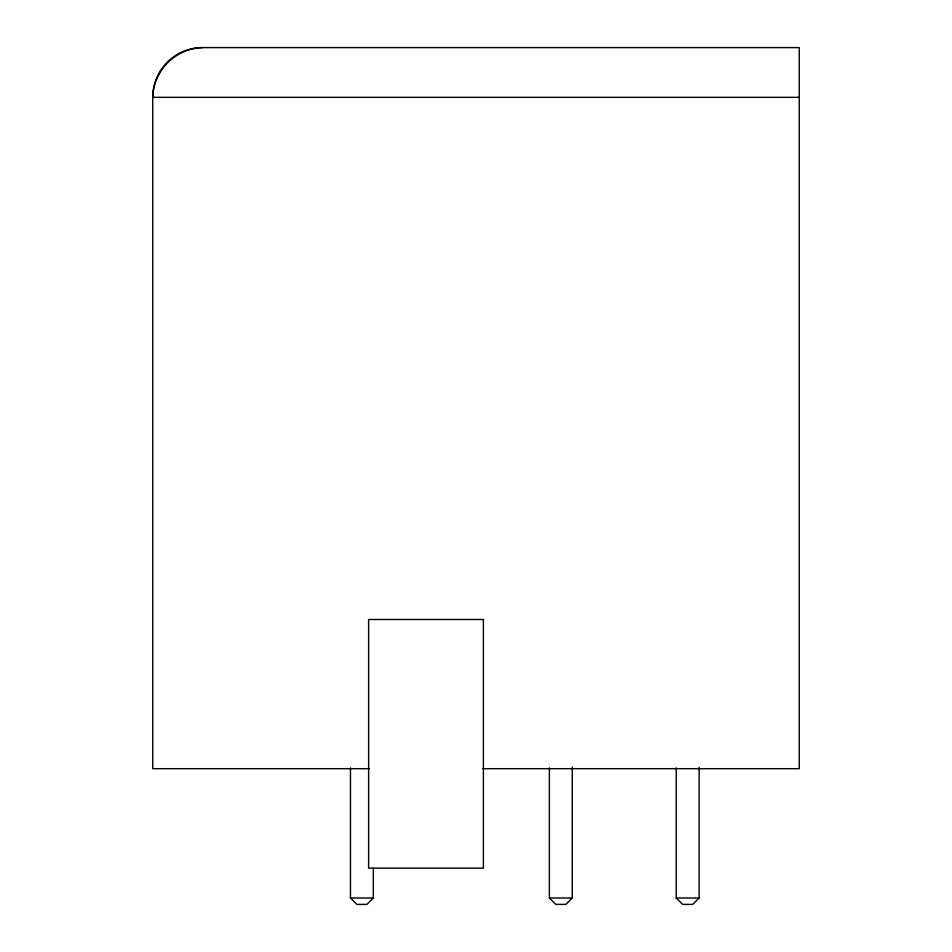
<?xml version="1.0" encoding="UTF-8"?>
<svg xmlns="http://www.w3.org/2000/svg" width="952" height="952" viewBox="0 0 952 952"><rect width="100%" height="100%" fill="white"/><g stroke="black" fill="none" stroke-linecap="round" stroke-linejoin="round"><path stroke-width="1.43" d="M373.327 868.272L373.327 897.998L366.925 904.4L356.869 904.4L350.455 897.998L350.455 767.871M572.259 767.205L572.259 897.998L565.845 904.4L555.789 904.4L549.375 897.998L549.375 767.871M699.113 767.205L699.113 897.998L692.699 904.4L682.643 904.4L676.241 897.998L676.241 767.871M482.926 768.692L799.252 768.692L799.252 47.6L202.478 47.6C175.775 48.136 153.284 70.626 152.748 97.33L152.748 768.692L369.162 768.692M799.252 97.33L152.748 97.33A49.73 49.73 0 0 1 202.478 47.6M350.455 897.998L373.327 897.998M549.375 897.998L572.259 897.998M676.241 897.998L699.113 897.998M483.378 619.502L368.626 619.502L368.626 868.153L483.378 868.153L483.378 619.502"/></g></svg>
